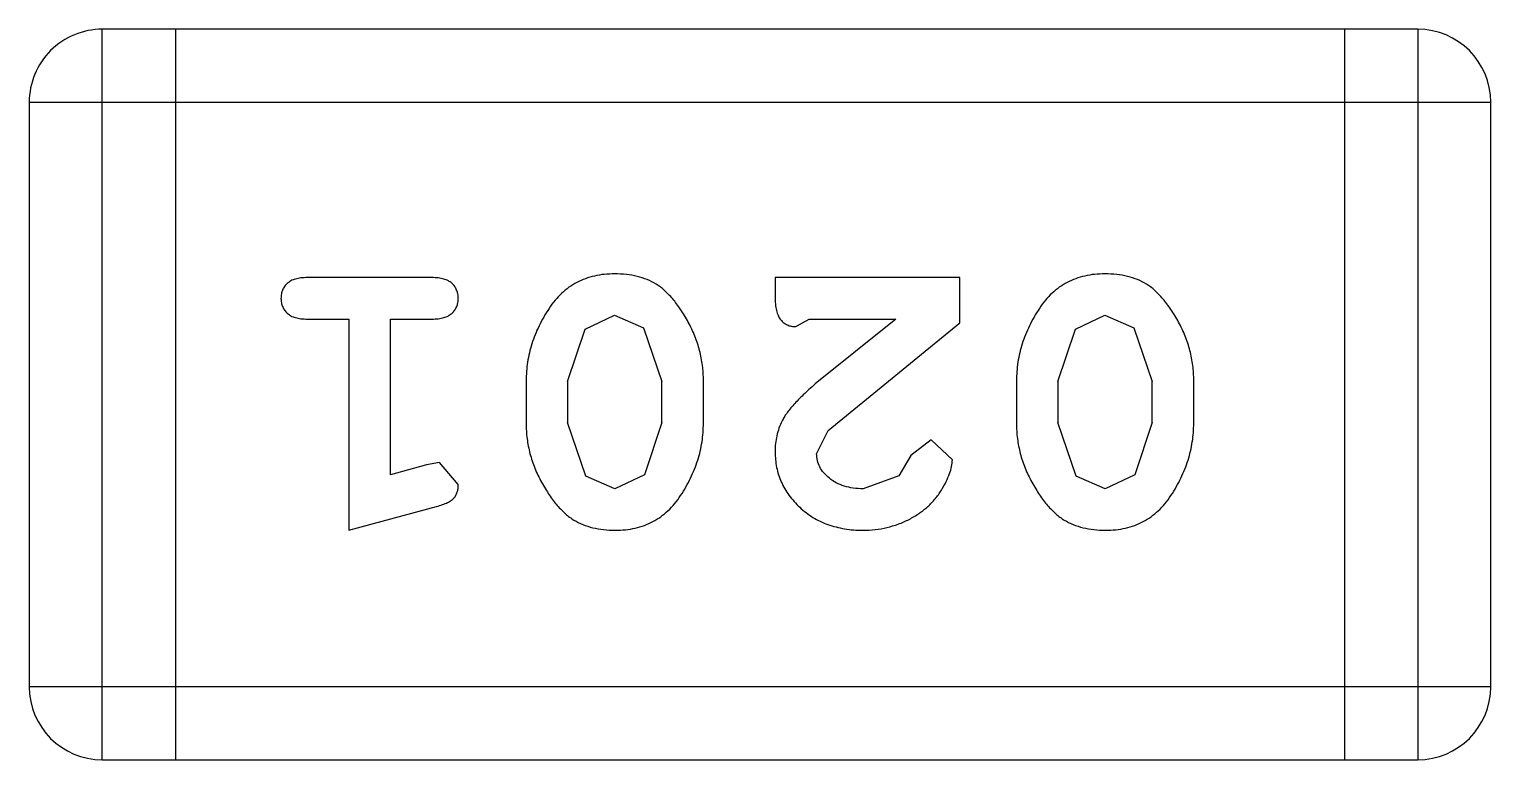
# Model space of a CAD drawing. Header units: inches. Extents: x 246 to 500, y -220 to -17.
# Drawn here: x 449.785 to 450.395, y -159.611 to -159.306 of the extents above; entities that cross this region are included whole.
import ezdxf

# ---------------------------------------------------------------- set-up
doc = ezdxf.new("R2010")
doc.units = ezdxf.units.IN
doc.header["$LTSCALE"] = 1.21
doc.header["$MEASUREMENT"] = 0
doc.layers.get('0').update_dxf_attribs({"linetype": 'CONTINUOUS'})

msp = doc.modelspace()

# ---------------------------------------------------------------- linework, layer by layer
at = {"color": 7, "linetype": 'Continuous'}
for p, q in [((450.36437, -159.30636), (449.81573, -159.30636)), ((449.81573, -159.61116), (449.81573, -159.30636)), ((449.84621, -159.30636), (449.84621, -159.61116)), ((450.33389, -159.30636), (450.33389, -159.61116)), ((450.36437, -159.30636), (450.36437, -159.61116)), ((449.78525, -159.33684), (450.39485, -159.33684)), ((449.78525, -159.33684), (449.78525, -159.58068)), ((450.39485, -159.58068), (450.39485, -159.33684)), ((449.95318, -159.40999), (449.90127, -159.40999)), ((450.17343, -159.40999), (450.09634, -159.40999)), ((450.09634, -159.40999), (450.09634, -159.41786)), ((450.17343, -159.42887), (450.17343, -159.40999)), ((449.90127, -159.4273), (449.91858, -159.4273)), ((449.91858, -159.4273), (449.91857, -159.51539)), ((449.93588, -159.4273), (449.95318, -159.4273)), ((449.93588, -159.49226), (449.93588, -159.4273)), ((450.01707, -159.43153), (450.02936, -159.42572)), ((450.02936, -159.42572), (450.0415, -159.43101)), ((450.10499, -159.43044), (450.1105, -159.4273)), ((450.1105, -159.4273), (450.14668, -159.4273)), ((450.14668, -159.4273), (450.11311, -159.45434)), ((450.22158, -159.43153), (450.23387, -159.42573)), ((450.23387, -159.42573), (450.24601, -159.43101)), ((450.00982, -159.4533), (450.01707, -159.43153)), ((450.0415, -159.43101), (450.04915, -159.4533)), ((450.11842, -159.47385), (450.17343, -159.42887)), ((450.21433, -159.4533), (450.22158, -159.43153)), ((450.24601, -159.43101), (450.25366, -159.4533)), ((449.99251, -159.45303), (449.99251, -159.47078)), ((450.06645, -159.47078), (450.06645, -159.45303)), ((450.19702, -159.45303), (450.19702, -159.47078)), ((450.27096, -159.47078), (450.27096, -159.45303)), ((450.00982, -159.4533), (450.00982, -159.47051)), ((450.04915, -159.47051), (450.04915, -159.4533)), ((450.21433, -159.4533), (450.21433, -159.47051)), ((450.25366, -159.47051), (450.25366, -159.4533)), ((450.01739, -159.49281), (450.00982, -159.47051)), ((450.04915, -159.47051), (450.0419, -159.49229)), ((450.2219, -159.49281), (450.21433, -159.47051)), ((450.25366, -159.47051), (450.24641, -159.49229)), ((450.11365, -159.48356), (450.11842, -159.47385)), ((450.16146, -159.47764), (450.15298, -159.4842)), ((450.17028, -159.48607), (450.16146, -159.47764)), ((449.9509, -159.48811), (449.93588, -159.49226)), ((449.95631, -159.48708), (449.9509, -159.48811)), ((449.9642, -159.49635), (449.95631, -159.48708)), ((450.15298, -159.4842), (450.14801, -159.49271)), ((450.02953, -159.49809), (450.01739, -159.49281)), ((450.0419, -159.49229), (450.02953, -159.49809)), ((450.14801, -159.49271), (450.13314, -159.49809)), ((450.23404, -159.49809), (450.2219, -159.49281)), ((450.24641, -159.49229), (450.23404, -159.49809)), ((449.91857, -159.51539), (449.95515, -159.50551)), ((450.39485, -159.58068), (449.78525, -159.58068)), ((449.81573, -159.61116), (450.36437, -159.61116))]:
    msp.add_line(p, q, dxfattribs=at)
for centre, start, end in [((449.81573, -159.33684), 89.9999, 179.9999), ((450.36437, -159.33684), 359.9999, 89.9999), ((449.81573, -159.58068), 179.9999, 269.9999), ((450.36437, -159.58068), 269.9999, 359.9999)]:
    msp.add_arc(centre, 0.03048, start, end, dxfattribs=at)
for points, knots in [([(449.90127, -159.40999), (449.90037, -159.41001), (449.89869, -159.41005), (449.89637, -159.41053), (449.89441, -159.41124), (449.89287, -159.41233), (449.89169, -159.41365), (449.89086, -159.41517), (449.89035, -159.41685), (449.89029, -159.41804), (449.89026, -159.41865)], [0, 0, 0, 0, 0.169012, 0.317488, 0.445429, 0.560977, 0.67065, 0.776666, 0.88492, 1, 1, 1, 1]), ([(449.9642, -159.41865), (449.96416, -159.41804), (449.9641, -159.41685), (449.96359, -159.41517), (449.96276, -159.41366), (449.96161, -159.41231), (449.96005, -159.41124), (449.95808, -159.41052), (449.95576, -159.41005), (449.95408, -159.41001), (449.95318, -159.40999)], [0, 0, 0, 0, 0.115051, 0.223278, 0.329269, 0.437893, 0.554681, 0.682591, 0.83103, 1, 1, 1, 1]), ([(450.02941, -159.40842), (450.02796, -159.40846), (450.02515, -159.40853), (450.02106, -159.40925), (450.01722, -159.41037), (450.01364, -159.41196), (450.01031, -159.41398), (450.00728, -159.4165), (450.00447, -159.41944), (450.00202, -159.42283), (449.99982, -159.42643), (449.99786, -159.4301), (449.99621, -159.43382), (449.99485, -159.43758), (449.99383, -159.44139), (449.99305, -159.44523), (449.9926, -159.44912), (449.99254, -159.45173), (449.99251, -159.45303)], [0, 0, 0, 0, 0.067217, 0.131051, 0.19272, 0.252824, 0.312745, 0.373449, 0.436041, 0.501494, 0.567761, 0.632087, 0.695096, 0.757109, 0.817993, 0.878657, 0.939311, 1, 1, 1, 1]), ([(450.06645, -159.45303), (450.06643, -159.45196), (450.0664, -159.44983), (450.06609, -159.44666), (450.06561, -159.44353), (450.0649, -159.44043), (450.06404, -159.43739), (450.0629, -159.4344), (450.06165, -159.43143), (450.06016, -159.42855), (450.05859, -159.42582), (450.05697, -159.42327), (450.05532, -159.42097), (450.05368, -159.41885), (450.05198, -159.417), (450.05028, -159.41533), (450.04854, -159.4139), (450.04618, -159.41231), (450.043, -159.4107), (450.0388, -159.40939), (450.03424, -159.40856), (450.03105, -159.40847), (450.02941, -159.40842)], [0, 0, 0, 0, 0.049886, 0.09882, 0.148132, 0.19689, 0.246038, 0.295176, 0.345305, 0.395692, 0.445312, 0.491875, 0.535813, 0.577009, 0.616081, 0.652689, 0.687585, 0.720206, 0.785062, 0.85223, 0.923759, 1, 1, 1, 1]), ([(450.23392, -159.40842), (450.23248, -159.40846), (450.22966, -159.40853), (450.22557, -159.40925), (450.22173, -159.41037), (450.21815, -159.41196), (450.21483, -159.41398), (450.21179, -159.4165), (450.20898, -159.41944), (450.20653, -159.42283), (450.20434, -159.42643), (450.20238, -159.4301), (450.20073, -159.43382), (450.19936, -159.43758), (450.19834, -159.44139), (450.19756, -159.44523), (450.19711, -159.44912), (450.19705, -159.45173), (450.19702, -159.45303)], [0, 0, 0, 0, 0.067217, 0.131051, 0.19272, 0.252824, 0.312745, 0.373449, 0.436041, 0.501494, 0.567761, 0.632087, 0.695096, 0.757109, 0.817993, 0.878657, 0.939311, 1, 1, 1, 1]), ([(450.27096, -159.45303), (450.27095, -159.45196), (450.27091, -159.44983), (450.2706, -159.44666), (450.27012, -159.44353), (450.26942, -159.44043), (450.26855, -159.43739), (450.26741, -159.4344), (450.26616, -159.43143), (450.26468, -159.42855), (450.2631, -159.42582), (450.26148, -159.42327), (450.25983, -159.42097), (450.25819, -159.41885), (450.25649, -159.417), (450.25479, -159.41533), (450.25305, -159.4139), (450.25069, -159.41231), (450.24751, -159.4107), (450.24332, -159.40939), (450.23875, -159.40856), (450.23556, -159.40847), (450.23392, -159.40842)], [0, 0, 0, 0, 0.049886, 0.09882, 0.148132, 0.19689, 0.246038, 0.295176, 0.345305, 0.395692, 0.445312, 0.491875, 0.535813, 0.577009, 0.616081, 0.652689, 0.687585, 0.720206, 0.785062, 0.85223, 0.923759, 1, 1, 1, 1]), ([(449.89026, -159.41865), (449.89029, -159.41926), (449.89035, -159.42044), (449.89086, -159.42212), (449.8917, -159.42362), (449.89286, -159.42494), (449.89441, -159.42603), (449.89637, -159.42677), (449.89869, -159.42723), (449.90037, -159.42728), (449.90127, -159.4273)], [0, 0, 0, 0, 0.11517, 0.223509, 0.328254, 0.438012, 0.553651, 0.682263, 0.830856, 1, 1, 1, 1]), ([(449.95318, -159.4273), (449.95408, -159.42728), (449.95576, -159.42723), (449.95809, -159.42678), (449.96004, -159.42602), (449.96161, -159.42495), (449.96275, -159.42361), (449.9636, -159.42212), (449.9641, -159.42044), (449.96416, -159.41926), (449.9642, -159.41865)], [0, 0, 0, 0, 0.169102, 0.317658, 0.446239, 0.563118, 0.671828, 0.776546, 0.884858, 1, 1, 1, 1]), ([(450.09634, -159.41786), (450.09636, -159.41893), (450.0964, -159.4209), (450.09685, -159.42361), (450.09751, -159.42586), (450.09858, -159.4276), (450.09989, -159.42889), (450.10141, -159.42979), (450.10314, -159.43037), (450.10436, -159.43042), (450.10499, -159.43044)], [0, 0, 0, 0, 0.1844, 0.34094, 0.473574, 0.586824, 0.690029, 0.789175, 0.890445, 1, 1, 1, 1]), ([(450.11311, -159.45434), (450.11223, -159.45511), (450.11053, -159.4566), (450.10816, -159.45882), (450.10605, -159.46093), (450.10418, -159.46291), (450.10257, -159.46478), (450.10122, -159.46655), (450.10009, -159.46819), (450.09898, -159.47024), (450.0979, -159.4728), (450.09699, -159.47597), (450.09643, -159.47926), (450.09637, -159.4815), (450.09634, -159.48263)], [0, 0, 0, 0, 0.103002, 0.197728, 0.285279, 0.365235, 0.437224, 0.502446, 0.560545, 0.611446, 0.707576, 0.80349, 0.900532, 1, 1, 1, 1]), ([(449.99251, -159.47078), (449.99253, -159.47186), (449.99257, -159.474), (449.99286, -159.47719), (449.9934, -159.48033), (449.99407, -159.48343), (449.99499, -159.48648), (449.9961, -159.48949), (449.9974, -159.49246), (449.9989, -159.49534), (450.0005, -159.49806), (450.00213, -159.50062), (450.00379, -159.50294), (450.00545, -159.50505), (450.00717, -159.5069), (450.00887, -159.50855), (450.01061, -159.50997), (450.01297, -159.51154), (450.01615, -159.51314), (450.02032, -159.51445), (450.02486, -159.51525), (450.02802, -159.51535), (450.02965, -159.5154)], [0, 0, 0, 0, 0.049855, 0.099516, 0.148482, 0.19758, 0.246804, 0.296268, 0.346517, 0.397047, 0.446826, 0.49336, 0.537801, 0.579207, 0.617974, 0.654833, 0.689171, 0.722088, 0.786392, 0.853518, 0.924186, 1, 1, 1, 1]), ([(450.02965, -159.5154), (450.03109, -159.51536), (450.0339, -159.51528), (450.03799, -159.51457), (450.04182, -159.51345), (450.0454, -159.51187), (450.0487, -159.5098), (450.05175, -159.50729), (450.05454, -159.50432), (450.057, -159.50093), (450.0592, -159.49734), (450.06112, -159.49366), (450.06278, -159.48996), (450.06411, -159.48619), (450.06517, -159.4824), (450.06591, -159.47855), (450.06637, -159.47468), (450.06642, -159.47209), (450.06645, -159.47078)], [0, 0, 0, 0, 0.06692, 0.130834, 0.19258, 0.252759, 0.312631, 0.373411, 0.436359, 0.501894, 0.568244, 0.632472, 0.69556, 0.757163, 0.818592, 0.878885, 0.939235, 1, 1, 1, 1]), ([(450.19702, -159.47078), (450.19704, -159.47186), (450.19708, -159.474), (450.19737, -159.47719), (450.19791, -159.48033), (450.19858, -159.48343), (450.1995, -159.48648), (450.20062, -159.48949), (450.20191, -159.49246), (450.20341, -159.49534), (450.20501, -159.49806), (450.20664, -159.50063), (450.2083, -159.50294), (450.20997, -159.50505), (450.21168, -159.5069), (450.21338, -159.50855), (450.21512, -159.50998), (450.21748, -159.51154), (450.22066, -159.51314), (450.22483, -159.51445), (450.22938, -159.51525), (450.23253, -159.51535), (450.23417, -159.5154)], [0, 0, 0, 0, 0.049855, 0.099516, 0.148482, 0.19758, 0.246804, 0.296268, 0.346517, 0.397047, 0.446826, 0.49336, 0.537801, 0.579207, 0.617974, 0.654833, 0.689171, 0.722088, 0.786392, 0.853518, 0.924186, 1, 1, 1, 1]), ([(450.23417, -159.5154), (450.2356, -159.51536), (450.23841, -159.51528), (450.2425, -159.51457), (450.24633, -159.51345), (450.24991, -159.51187), (450.25321, -159.5098), (450.25626, -159.50729), (450.25905, -159.50432), (450.26151, -159.50093), (450.26371, -159.49734), (450.26563, -159.49366), (450.26729, -159.48996), (450.26862, -159.48619), (450.26968, -159.4824), (450.27042, -159.47856), (450.27088, -159.47468), (450.27094, -159.47209), (450.27096, -159.47078)], [0, 0, 0, 0, 0.06692, 0.130834, 0.19258, 0.252759, 0.312631, 0.373411, 0.436359, 0.501894, 0.568244, 0.632472, 0.69556, 0.757163, 0.818592, 0.878885, 0.939235, 1, 1, 1, 1]), ([(450.09634, -159.48263), (450.09638, -159.48374), (450.09645, -159.48595), (450.09691, -159.48918), (450.09774, -159.49228), (450.09887, -159.49526), (450.10033, -159.49811), (450.10212, -159.50083), (450.10422, -159.50342), (450.10661, -159.50586), (450.10926, -159.50809), (450.11211, -159.51006), (450.11516, -159.51171), (450.11837, -159.51308), (450.12178, -159.51409), (450.12536, -159.51487), (450.12913, -159.51531), (450.1317, -159.51537), (450.13302, -159.5154)], [0, 0, 0, 0, 0.060981, 0.120256, 0.178148, 0.236115, 0.293993, 0.352864, 0.413358, 0.476056, 0.539296, 0.602396, 0.665116, 0.728325, 0.792919, 0.859317, 0.928302, 1, 1, 1, 1]), ([(450.13314, -159.49809), (450.13173, -159.49805), (450.12904, -159.49796), (450.12523, -159.49711), (450.12184, -159.49574), (450.11896, -159.49381), (450.11664, -159.49155), (450.11489, -159.48907), (450.11386, -159.48637), (450.11372, -159.4845), (450.11365, -159.48356)], [0, 0, 0, 0, 0.156344, 0.299348, 0.4327, 0.561, 0.682299, 0.791883, 0.89611, 1, 1, 1, 1]), ([(450.13302, -159.5154), (450.13472, -159.51534), (450.13807, -159.51522), (450.14301, -159.51437), (450.14775, -159.51293), (450.15225, -159.51095), (450.15639, -159.50852), (450.16004, -159.50564), (450.16319, -159.5024), (450.1657, -159.49882), (450.16767, -159.49526), (450.16913, -159.49194), (450.17007, -159.48891), (450.17021, -159.48697), (450.17028, -159.48607)], [0, 0, 0, 0, 0.098286, 0.193983, 0.289056, 0.384352, 0.477435, 0.566197, 0.652355, 0.737986, 0.818188, 0.887401, 0.94802, 1, 1, 1, 1]), ([(449.95515, -159.50551), (449.956, -159.50526), (449.95756, -159.50479), (449.95965, -159.50394), (449.96127, -159.50303), (449.96247, -159.502), (449.96327, -159.50082), (449.9638, -159.49949), (449.96416, -159.49798), (449.96418, -159.4969), (449.9642, -159.49635)], [0, 0, 0, 0, 0.187321, 0.344927, 0.475328, 0.579604, 0.674244, 0.773631, 0.882025, 1, 1, 1, 1])]:
    msp.add_open_spline(points, degree=3, knots=knots, dxfattribs=at)

doc.saveas('drawing.dxf')
